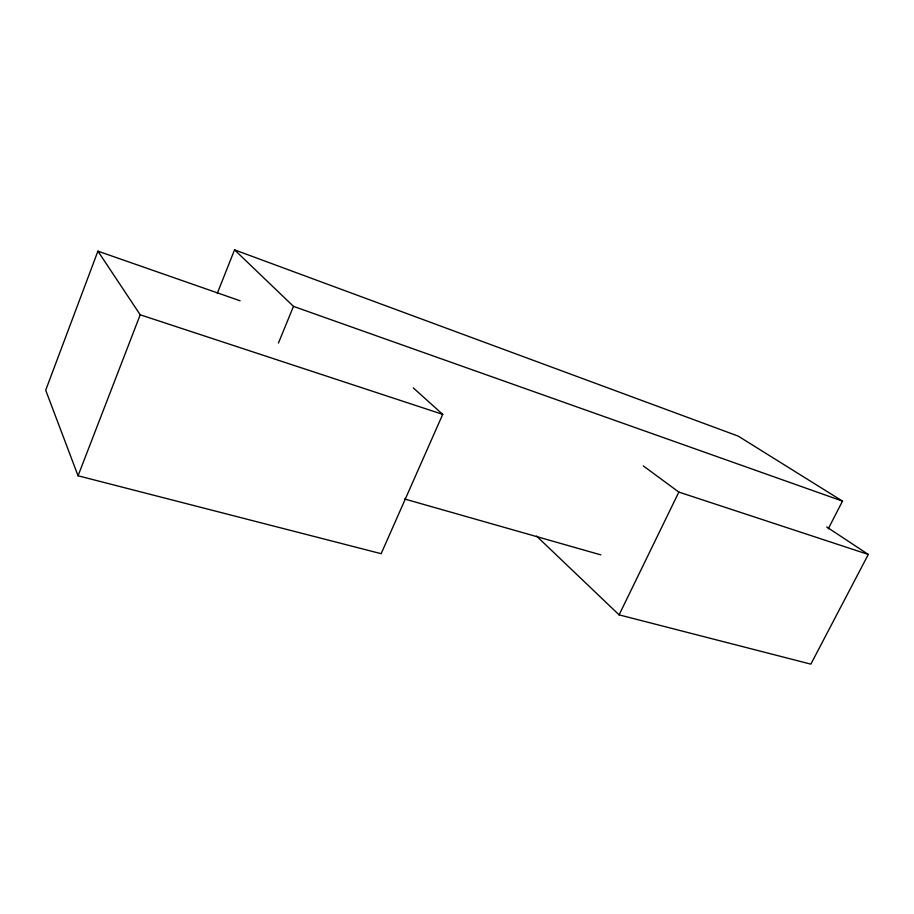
<?xml version="1.0" encoding="UTF-8"?>
<svg xmlns="http://www.w3.org/2000/svg" width="914" height="914" viewBox="0 0 914 914"><rect width="100%" height="100%" fill="white"/><g stroke="black" fill="none" stroke-linecap="round" stroke-linejoin="round"><path stroke-width="1.37" d="M240.119 300.797L97.912 251.156L45.7 390.221L78.056 475.783L381.149 553.69L442.719 414.362L413.265 387.879M78.056 475.783L140.208 314.793L97.912 251.156M217.315 293.257L234.555 249.853L738.135 436.081L842.502 501.123L828.267 528.795M278.427 343.07L293.474 306.384L234.555 249.853M826.702 526.978L868.3 554.444L810.855 664.147L619.098 614.859L678.851 492.086L643.33 465.934M404.548 498.975L600.818 554.867M140.208 314.793L442.719 414.362M678.851 492.086L868.3 554.444M293.474 306.384L842.502 501.123M536.552 536.084L619.098 614.859"/></g></svg>
